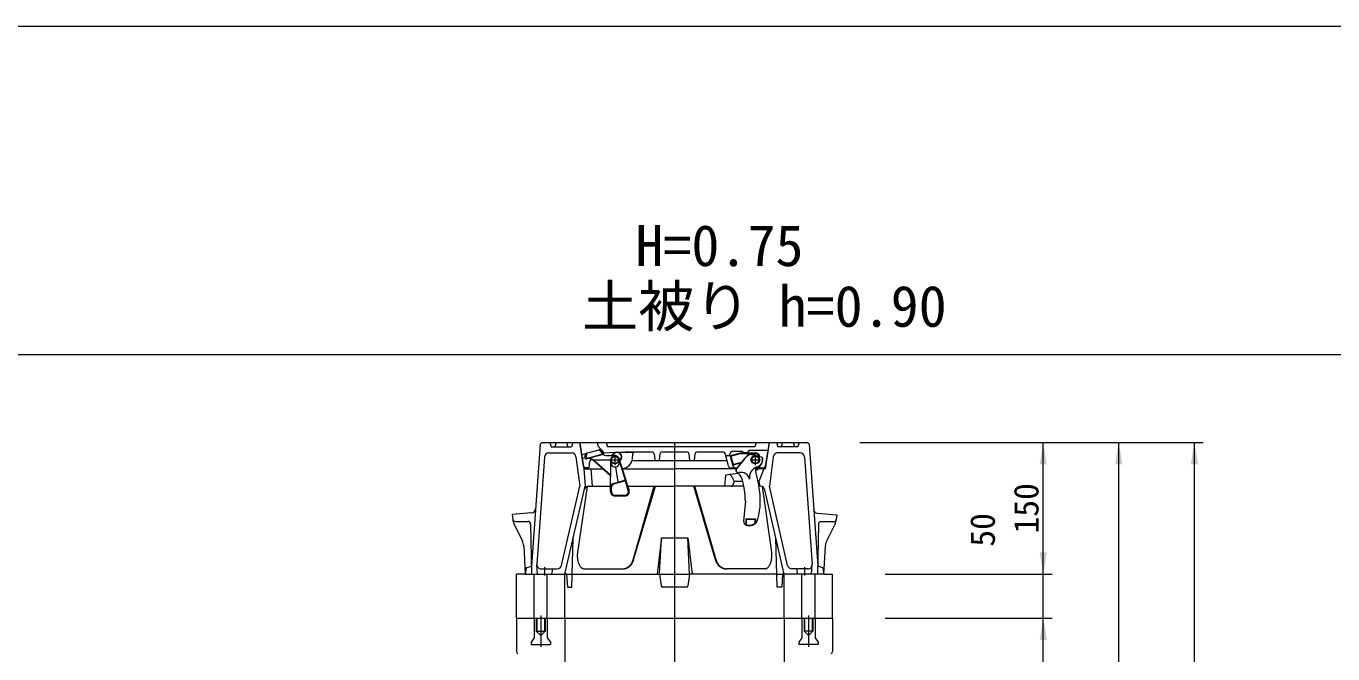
# Model space of a CAD drawing. Units: millimetres, scale not verified. Extents: x -6861 to 6861, y -3554 to 3095.
# Drawn here: x 3884 to 5373, y 2380 to 3095 of the extents above; entities that cross this region are included whole.
import ezdxf
from ezdxf.enums import TextEntityAlignment as Align

# ---------------------------------------------------------------- set-up
doc = ezdxf.new("R2010")
doc.units = ezdxf.units.MM
doc.header["$LTSCALE"] = 20
for name, color, linetype, lineweight in [('0-3_TEMP', 3, 'Continuous', 18), ('0-4_細線', 7, 'Continuous', 18), ('0-6_寸法', 1, 'Continuous', 18), ('0-9_枠線', 6, 'Continuous', 18)]:
    doc.layers.add(name, color=color, linetype=linetype, lineweight=lineweight)
doc.layers.add('0-7_注釈', color=1, linetype='Continuous')
doc.styles.add('ＭＳ ゴシック', font='')
doc.styles.get('ＭＳ ゴシック').set_extended_font_data('MS Gothic')

msp = doc.modelspace()

# ---------------------------------------------------------------- linework, layer by layer
at = {"layer": '0-3_TEMP'}
for p, q in [((1260.93, 2720.78), (6860.93, 2720.78)), ((4622.8, 2620.78), (4622.8, 2455.78)), ((4474.8, 2478.7), (4474.8, 2469.25)), ((4499.8, 2470.78), (4506.2, 2470.78)), ((4605.8, 2470.78), (4639.8, 2470.78)), ((4622.8, 2470.78), (4622.8, 2307.78)), ((4739.4, 2470.78), (4745.8, 2470.78)), ((4770.8, 2478.7), (4770.8, 2469.25)), ((4470.3, 2423.78), (4470.3, 2387.78)), ((4775.3, 2423.78), (4775.3, 2387.78))]:
    msp.add_line(p, q, dxfattribs=at)
at = {"layer": '0-4_細線'}
for p, q in [((4469.65, 2618.78), (4471.8, 2620.78)), ((4471.8, 2620.78), (4773.8, 2620.78)), ((4480.8, 2620.78), (4482.3, 2615.78)), ((4487.8, 2620.78), (4486.3, 2615.78)), ((4499.8, 2620.78), (4501.3, 2615.78)), ((4506.8, 2620.78), (4505.3, 2615.78)), ((4514.3, 2620.78), (4514.89, 2620.18)), ((4519.07, 2593.78), (4514.8, 2620.78)), ((4514.89, 2620.18), (4519.55, 2590.78)), ((4534.8, 2620.78), (4535.3, 2616.78)), ((4544.8, 2620.78), (4546.3, 2615.78)), ((4715.8, 2620.78), (4714.3, 2615.78)), ((4730.7, 2620.18), (4726.05, 2590.78)), ((4726.52, 2593.78), (4730.8, 2620.78)), ((4731.3, 2620.78), (4730.7, 2620.18)), ((4738.8, 2620.78), (4740.3, 2615.78)), ((4745.8, 2620.78), (4744.3, 2615.78)), ((4757.8, 2620.78), (4759.3, 2615.78)), ((4764.8, 2620.78), (4763.3, 2615.78)), ((4775.94, 2618.78), (4773.8, 2620.78)), ((4469.65, 2618.78), (4459.8, 2479.78)), ((4479.62, 2608.78), (4505.41, 2608.78)), ((4482.3, 2615.78), (4505.3, 2615.78)), ((4516.99, 2606.92), (4521.73, 2608.02)), ((4520.73, 2603.29), (4521.22, 2606.93)), ((4521.85, 2602.16), (4541.78, 2607.5)), ((4522.35, 2604.07), (4522.96, 2608.67)), ((4522.68, 2608.59), (4536.9, 2612.4)), ((4523.6, 2602.97), (4541.59, 2607.79)), ((4535.3, 2616.78), (4542.8, 2608.78)), ((4538.07, 2611.3), (4540.57, 2607.52)), ((4538.77, 2611.95), (4539.63, 2612.15)), ((4539.09, 2611.57), (4542.03, 2607.12)), ((4541.18, 2608.4), (4542.8, 2608.78)), ((4542.8, 2608.78), (4554.8, 2609.78)), ((4544.53, 2605.78), (4554.8, 2605.78)), ((4714.3, 2615.78), (4546.3, 2615.78)), ((4553.41, 2608.17), (4551.02, 2605.78)), ((4551.73, 2605.78), (4553.76, 2607.81)), ((4554.8, 2609.78), (4575.65, 2609.78)), ((4554.8, 2606.78), (4554.8, 2594.78)), ((4597.49, 2609.78), (4566.47, 2609.78)), ((4574.84, 2602.64), (4575.3, 2607.95)), ((4599.48, 2607.98), (4600.21, 2600.68)), ((4606.12, 2607.98), (4605.39, 2600.68)), ((4637.49, 2609.78), (4608.11, 2609.78)), ((4640.21, 2600.68), (4639.48, 2607.98)), ((4645.39, 2600.68), (4646.12, 2607.98)), ((4678.44, 2609.78), (4648.11, 2609.78)), ((4684.2, 2594), (4680.37, 2608.29)), ((4681.05, 2605.78), (4686.74, 2605.78)), ((4689.58, 2593.26), (4686.48, 2604.81)), ((4687.19, 2606.04), (4697.42, 2608.78)), ((4688.11, 2605.5), (4697.52, 2608.03)), ((4697.42, 2608.78), (4714.8, 2608.78)), ((4697.52, 2608.03), (4714.8, 2608.03)), ((4699.8, 2610.78), (4700.8, 2609.28)), ((4700.8, 2609.28), (4705.8, 2609.28)), ((4707.8, 2611.78), (4705.8, 2609.28)), ((4707.8, 2611.78), (4729.37, 2611.78)), ((4708.99, 2607.76), (4709.02, 2607.49)), ((4708.99, 2607.76), (4722.73, 2604.08)), ((4709.02, 2607.49), (4722.54, 2603.87)), ((4714.8, 2595.03), (4714.8, 2607.03)), ((4765.97, 2608.78), (4740.18, 2608.78)), ((4763.3, 2615.78), (4740.3, 2615.78)), ((4775.94, 2618.78), (4785.8, 2479.78)), ((4474.63, 2604.13), (4465.98, 2482.13)), ((4510.37, 2604.43), (4514.8, 2570.78)), ((4517.62, 2602.96), (4520.78, 2603.69)), ((4519.07, 2593.78), (4521.07, 2591.78)), ((4519.07, 2593.78), (4521.07, 2591.78)), ((4519.07, 2593.78), (4521.07, 2591.78)), ((4519.07, 2593.78), (4521.07, 2591.78)), ((4519.55, 2590.78), (4520.8, 2570.78)), ((4519.55, 2590.78), (4540.67, 2590.78)), ((4525.07, 2591.78), (4521.07, 2591.78)), ((4521.9, 2602.17), (4522.34, 2602.25)), ((4525.83, 2598.99), (4525.07, 2591.78)), ((4527.3, 2590.78), (4528.8, 2570.78)), ((4529.44, 2600.78), (4527.76, 2600.78)), ((4549.8, 2582.78), (4530.83, 2599.85)), ((4531.31, 2600.78), (4549.48, 2600.78)), ((4549.94, 2583.32), (4531.41, 2600)), ((4548.8, 2600.78), (4560.8, 2600.78)), ((4549.8, 2564.81), (4550.05, 2597.73)), ((4550.05, 2597.73), (4550.31, 2601.12)), ((4558.6, 2575.59), (4556, 2592.85)), ((4571.06, 2566.3), (4559.56, 2602.3)), ((4567.41, 2576.18), (4559.89, 2599.74)), ((4560.24, 2600.15), (4560.83, 2600.74)), ((4560.42, 2599.62), (4561.19, 2600.39)), ((4564.49, 2590.78), (4622.8, 2590.78)), ((4682.65, 2599.78), (4574.25, 2599.78)), ((4692.96, 2590.78), (4622.8, 2590.78)), ((4687.1, 2591.78), (4693.82, 2591.78)), ((4689.41, 2596.78), (4687.4, 2604.28)), ((4690.1, 2595.18), (4698.38, 2597.4)), ((4690.63, 2596.07), (4699.16, 2598.36)), ((4702.39, 2602.29), (4693.29, 2590.9)), ((4702.58, 2602.13), (4693.49, 2590.74)), ((4708.8, 2601.03), (4720.8, 2601.03)), ((4726.05, 2590.78), (4715.44, 2590.78)), ((4715.9, 2591.99), (4720.09, 2592.78)), ((4724.55, 2590.78), (4718.8, 2576.28)), ((4720.2, 2591.78), (4720.09, 2592.78)), ((4720.2, 2591.78), (4724.52, 2591.78)), ((4722.54, 2603.87), (4722.73, 2604.08)), ((4724.52, 2591.78), (4726.52, 2593.78)), ((4735.22, 2604.43), (4730.8, 2570.78)), ((4770.96, 2604.13), (4779.61, 2482.13)), ((4552.76, 2574.07), (4564.97, 2577.5)), ((4553.72, 2573.63), (4564.66, 2576.7)), ((4570.11, 2565.99), (4567.11, 2575.38)), ((4680.73, 2582.97), (4679.8, 2570.78)), ((4681.6, 2583.88), (4694.79, 2585.65)), ((4687.43, 2583.27), (4690.8, 2576.28)), ((4690.8, 2576.28), (4689.28, 2572.09)), ((4700.13, 2576.28), (4690.8, 2576.28)), ((4699.47, 2579.55), (4702.06, 2567.33)), ((4715.14, 2587.56), (4718.69, 2570.87)), ((4718.8, 2576.28), (4717.78, 2576.28)), ((4718.8, 2576.28), (4719.8, 2570.78)), ((4494.07, 2480.66), (4514.8, 2570.78)), ((4497.8, 2470.78), (4520.8, 2570.78)), ((4523.12, 2570.5), (4512.3, 2495.69)), ((4524.78, 2570.78), (4549.63, 2570.78)), ((4550.8, 2564.78), (4550.8, 2569.78)), ((4554.8, 2560.78), (4566.3, 2560.78)), ((4569.86, 2570.78), (4622.8, 2570.78)), ((4575.57, 2487.09), (4599.66, 2570.78)), ((4576.21, 2486.98), (4600.95, 2570.78)), ((4700.96, 2570.78), (4622.8, 2570.78)), ((4669.38, 2486.98), (4644.65, 2570.78)), ((4670.03, 2487.09), (4645.93, 2570.78)), ((4672.18, 2570.78), (4667.75, 2570.78)), ((4720.82, 2570.78), (4718.89, 2570.78)), ((4722.47, 2570.5), (4733.3, 2495.69)), ((4747.8, 2470.78), (4725.69, 2566.9)), ((4751.52, 2480.66), (4730.8, 2570.78)), ((4554.8, 2559.78), (4566.3, 2559.78)), ((4703.46, 2554.03), (4701.49, 2531.46)), ((4459.82, 2540.45), (4437.8, 2538.78)), ((4437.8, 2538.78), (4438.49, 2533.2)), ((4441.45, 2530.78), (4455.85, 2530.78)), ((4704.3, 2533.53), (4703.8, 2533.76)), ((4703.8, 2533.76), (4714.8, 2533.76)), ((4703.8, 2533.76), (4703.8, 2526.8)), ((4704.3, 2533.53), (4714.3, 2533.53)), ((4704.3, 2533.53), (4704.3, 2527.08)), ((4714.3, 2533.53), (4714.8, 2533.76)), ((4714.3, 2533.53), (4714.3, 2528.79)), ((4714.8, 2533.76), (4714.8, 2528.56)), ((4803.98, 2530.44), (4789.58, 2530.46)), ((4439.85, 2528.57), (4449.51, 2508.45)), ((4458.85, 2527.83), (4459.8, 2470.78)), ((4703.8, 2526.8), (4704.3, 2527.08)), ((4706.47, 2526.53), (4708.14, 2526.53)), ((4706.47, 2526.03), (4708.14, 2526.03)), ((4714.3, 2528.79), (4714.8, 2528.56)), ((4786.57, 2527.52), (4785.52, 2470.47)), ((4805.57, 2528.23), (4795.87, 2508.13)), ((4450.97, 2502.82), (4452.8, 2470.78)), ((4505.8, 2455.78), (4507.3, 2512.08)), ((4607.8, 2512.08), (4637.8, 2512.08)), ((4637.8, 2512.08), (4642.8, 2470.78)), ((4639.8, 2470.78), (4637.8, 2512.08)), ((4739.8, 2455.78), (4738.3, 2512.08)), ((4794.41, 2502.49), (4792.52, 2470.46)), ((4442.8, 2420.78), (4442.8, 2470.78)), ((4452.8, 2470.78), (4442.8, 2470.78)), ((4453.8, 2477.78), (4452.8, 2470.78)), ((4452.8, 2470.78), (4497.8, 2470.78)), ((4453.8, 2477.78), (4459.8, 2479.78)), ((4462.8, 2420.78), (4462.8, 2470.78)), ((4466.8, 2470.78), (4465.98, 2481.39)), ((4470.97, 2476.78), (4489.2, 2476.78)), ((4477.8, 2420.78), (4477.8, 2470.78)), ((4483.8, 2476.78), (4482.8, 2470.78)), ((4497.8, 2470.78), (4499.8, 2470.78)), ((4497.8, 2420.78), (4497.8, 2470.78)), ((4499.8, 2470.78), (4500.8, 2455.78)), ((4506.2, 2470.78), (4605.8, 2470.78)), ((4520.06, 2476.78), (4563.78, 2476.78)), ((4605.8, 2470.78), (4607.57, 2457.51)), ((4639.8, 2470.78), (4638.03, 2457.51)), ((4739.4, 2470.78), (4639.8, 2470.78)), ((4725.53, 2476.78), (4681.81, 2476.78)), ((4745.8, 2470.78), (4744.8, 2455.78)), ((4747.8, 2470.78), (4745.8, 2470.78)), ((4792.8, 2470.78), (4747.8, 2470.78)), ((4747.8, 2420.78), (4747.8, 2470.78)), ((4774.63, 2476.78), (4756.4, 2476.78)), ((4761.8, 2476.78), (4762.8, 2470.78)), ((4767.8, 2420.78), (4767.8, 2470.78)), ((4778.8, 2470.78), (4779.61, 2481.39)), ((4782.8, 2420.78), (4782.8, 2470.78)), ((4791.8, 2477.78), (4785.8, 2479.78)), ((4791.8, 2477.78), (4792.8, 2470.78)), ((4792.8, 2470.78), (4802.8, 2470.78)), ((4802.8, 2420.78), (4802.8, 2470.78)), ((4500.8, 2455.78), (4505.8, 2455.78)), ((4636.05, 2455.78), (4609.24, 2455.78)), ((4744.8, 2455.78), (4739.8, 2455.78)), ((4442.8, 2420.78), (4802.8, 2420.78)), ((4442.8, 2420.78), (4442.8, 2382.57)), ((4462.8, 2420.78), (4462.8, 2398.28)), ((4465.3, 2420.78), (4465.3, 2405.78)), ((4465.9, 2420.78), (4465.9, 2405.18)), ((4474.7, 2420.78), (4474.7, 2405.18)), ((4477.8, 2420.78), (4477.8, 2398.28)), ((4497.8, 2420.78), (4497.8, 2270.78)), ((4747.8, 2420.78), (4747.8, 2270.78)), ((4767.8, 2420.78), (4767.8, 2398.28)), ((4770.3, 2420.78), (4770.3, 2405.78)), ((4770.9, 2420.78), (4770.9, 2405.18)), ((4779.7, 2420.78), (4779.7, 2405.18)), ((4780.3, 2420.78), (4780.3, 2405.78)), ((4782.8, 2420.78), (4782.8, 2398.28)), ((4802.8, 2420.78), (4802.8, 2382.57)), ((4462.8, 2398.28), (4459.3, 2393.28)), ((4465.3, 2405.78), (4475.3, 2405.78)), ((4465.3, 2405.78), (4470.3, 2400.78)), ((4477.8, 2398.28), (4481.3, 2393.28)), ((4770.3, 2405.78), (4775.3, 2400.78)), ((4780.3, 2405.78), (4770.3, 2405.78)), ((4780.3, 2405.78), (4775.3, 2400.78)), ((4459.3, 2393.28), (4459.3, 2390.78)), ((4459.3, 2390.78), (4481.3, 2390.78)), ((4481.3, 2393.28), (4481.3, 2390.78)), ((4786.3, 2390.78), (4764.3, 2390.78))]:
    msp.add_line(p, q, dxfattribs=at)
for points in [[(4684.91, 2605.78), (4687.8, 2610.78), (4699.8, 2610.78)], [(4785.62, 2540.14), (4807.64, 2538.43), (4806.94, 2532.86)], [(4605.8, 2470.78), (4607.8, 2512.08), (4602.8, 2470.78)], [(4475.3, 2420.78), (4475.3, 2405.78), (4470.3, 2400.78)], [(4767.8, 2398.28), (4764.3, 2393.28), (4764.3, 2390.78)], [(4782.8, 2398.28), (4786.3, 2393.28), (4786.3, 2390.78)]]:
    msp.add_lwpolyline(points, dxfattribs=at)
for centre, radius in [((4554.8, 2600.78), 4.5), ((4554.8, 2600.78), 4), ((4714.8, 2601.03), 4.75), ((4714.8, 2601.03), 4)]:
    msp.add_circle(centre, radius, dxfattribs=at)
for centre, radius, start, end in [((4479.62, 2603.78), 5, 90, 175.943), ((4505.41, 2603.78), 5, 7.496, 90), ((4523.2, 2606.66), 2, 105, 172.38), ((4536.4, 2610.2), 2, 33.435, 105), ((4537.42, 2610.47), 2, 33.435, 105), ((4544.53, 2608.78), 3, 213.435, 270), ((4557.3, 2604.28), 5.5, 315, 135), ((4557.3, 2604.28), 5, 315, 135), ((4554.8, 2600.78), 5, 17.716, 90), ((4577.29, 2607.78), 2, 90, 175), ((4597.49, 2607.78), 2, 5.711, 90), ((4608.11, 2607.78), 2, 90, 174.289), ((4637.49, 2607.78), 2, 5.711, 90), ((4648.11, 2607.78), 2, 90, 174.289), ((4678.44, 2607.78), 2, 15, 90), ((4687.45, 2605.07), 1, 105, 195), ((4688.37, 2604.54), 1, 104.999, 195), ((4718.8, 2589.19), 21, 117.828, 141.396), ((4718.8, 2589.19), 20.75, 118.098, 141.396), ((4714.8, 2603.28), 5.5, 18.873, 90), ((4714.8, 2603.28), 4.75, 25.614, 90), ((4740.18, 2603.78), 5, 90, 172.504), ((4765.97, 2603.78), 5, 4.057, 90), ((4521.72, 2603.16), 1, 172.38, 285), ((4524.72, 2592.57), 10, 48.003, 105), ((4523.34, 2603.94), 1, 172.38, 285), ((4524.14, 2592.42), 10, 48.003, 100.392), ((4527.82, 2598.78), 2, 90, 173.991), ((4531.31, 2603.78), 3, 239.518, 270), ((4555.14, 2597.87), 5.09, 179.563, 17.716), ((4561.88, 2603.78), 13, 275.889, 355), ((4601.2, 2600.78), 1, 185.711, 270.001), ((4604.39, 2600.78), 1, 270, 354.289), ((4641.2, 2600.78), 1, 185.711, 270), ((4644.39, 2600.78), 1, 269.999, 354.289), ((4687.1, 2594.78), 3, 195, 270), ((4689.84, 2596.14), 1, 194.999, 285), ((4690.38, 2597.04), 1, 194.999, 285), ((4691.51, 2593.78), 2, 195, 270), ((4695.64, 2589.03), 3, 141.396, 242.755), ((4695.64, 2589.03), 2.75, 141.396, 283.399), ((4720.59, 2581.14), 12.5, 109.028, 190.412), ((4718.8, 2589.19), 4, 106.971, 204), ((4711.33, 2597.95), 10, 292.623, 314.134), ((4714.8, 2601.03), 8.25, 282.029, 20.153), ((4714.8, 2601.03), 8.5, 289.465, 21.032), ((4565.2, 2574.78), 2, 17.716, 105.689), ((4565.51, 2575.58), 2, 17.716, 105.689), ((4681.73, 2582.89), 1, 97.625, 175.601), ((4685.62, 2582.4), 2, 25.722, 97.625), ((4689.68, 2577.47), 10, 12, 62.755), ((4698.56, 2576.62), 10, 13.096, 103.289), ((4524.78, 2565.78), 5, 90, 167.047), ((4554.8, 2564.78), 5, 179.204, 270), ((4553.84, 2570.22), 4, 105.689, 179.563), ((4554.8, 2569.78), 4, 105.689, 180), ((4554.8, 2564.78), 4, 180, 270), ((4566.3, 2564.78), 5, 270, 17.716), ((4566.3, 2564.78), 4, 270, 17.716), ((4687.4, 2572.78), 2, 270, 340.017), ((4639.46, 2554.03), 64, 0, 12), ((4639.46, 2554.03), 81, 345.314, 12), ((4720.82, 2565.78), 5, 12.953, 90), ((4459.44, 2545.44), 5, 274.344, 355.943), ((4441.45, 2533.78), 3, 187.125, 270), ((4453.38, 2535.06), 15, 187.125, 205.641), ((4455.85, 2527.78), 3, 0.955, 90), ((4706.47, 2531.03), 5, 175, 270), ((4708.14, 2536.03), 10, 270, 345.314), ((4786.01, 2545.13), 5, 183.949, 265.548), ((4789.57, 2527.46), 3, 89.893, 178.938), ((4803.98, 2533.44), 3, 269.893, 352.768), ((4792.05, 2534.75), 15, 334.252, 352.768), ((4706.47, 2531.03), 4.5, 241.158, 270), ((4708.14, 2536.03), 9.5, 270, 310.388), ((4435.99, 2501.96), 15, 3.27, 25.641), ((4809.38, 2501.61), 15, 154.251, 176.622), ((4527.01, 2491.62), 15, 177.42047, 183.98981), ((4526.98, 2492.41), 14.95, 173.89277, 180.46211), ((4526.94, 2490.82), 14.9, 180.96172, 187.53106), ((4526.86, 2493.2), 14.77, 170.31074, 176.88008), ((4526.79, 2490.04), 14.66, 184.58302, 191.15236), ((4526.55, 2489.28), 14.3, 188.35914, 194.92847), ((4526.22, 2488.56), 13.81, 192.36873, 198.93806), ((4561.4, 2490.97), 14.67, 335.27597, 339.736), ((4561.35, 2491.11), 14.78, 339.32468, 343.78471), ((4562.08, 2490.97), 14.67, 335.27597, 339.736), ((4562.03, 2491.11), 14.78, 339.32468, 343.78471), ((4683.57, 2491.11), 14.78, 196.2168, 200.67683), ((4683.51, 2490.97), 14.67, 200.26406, 204.72408), ((4684.25, 2491.11), 14.78, 196.21538, 200.67541), ((4684.19, 2490.97), 14.67, 200.26406, 204.72408), ((4719.37, 2488.56), 13.81, 341.06298, 347.63232), ((4719.05, 2489.28), 14.3, 345.0715, 351.64084), ((4718.8, 2490.04), 14.66, 348.84661, 355.41595), ((4718.73, 2493.2), 14.77, 3.11892, 9.68825), ((4718.65, 2490.82), 14.9, 352.46994, 359.03928), ((4718.61, 2492.41), 14.95, 359.5389, 6.10824), ((4718.59, 2491.62), 15, 356.00919, 2.57852), ((4470.97, 2481.78), 5, 175.943, 270), ((4489.2, 2481.78), 5, 270, 347.047), ((4498.8, 2470.03), 1.25, 36.87, 143.13), ((4525.81, 2487.88), 13.21, 196.70895, 203.27829), ((4525.33, 2487.24), 12.52, 201.49676, 208.0661), ((4524.77, 2486.67), 11.76, 206.87362, 213.44296), ((4524.16, 2486.17), 10.97, 213.01027, 219.57961), ((4523.49, 2485.73), 10.18, 220.10416, 226.6735), ((4522.78, 2485.38), 9.44, 228.3576, 234.92694), ((4522.03, 2485.11), 8.8, 237.91499, 244.48433), ((4521.25, 2484.93), 8.33, 248.76546, 255.3348), ((4520.46, 2484.84), 8.07, 260.60549, 267.17483), ((4563.03, 2489.9), 13.13, 270.31854, 274.77857), ((4563.71, 2489.9), 13.13, 270.31854, 274.77857), ((4562.88, 2489.91), 13.15, 275.40614, 279.86617), ((4563.56, 2489.91), 13.15, 275.40614, 279.86617), ((4562.74, 2489.94), 13.2, 280.46637, 284.9264), ((4563.42, 2489.94), 13.2, 280.466, 284.92603), ((4562.6, 2489.97), 13.27, 285.48095, 289.94098), ((4563.27, 2489.97), 13.27, 285.48146, 289.94149), ((4562.46, 2490.02), 13.36, 290.43589, 294.89592), ((4563.14, 2490.02), 13.36, 290.43589, 294.89592), ((4562.32, 2490.07), 13.47, 295.31835, 299.77837), ((4563, 2490.07), 13.47, 295.31759, 299.77762), ((4562.19, 2490.14), 13.59, 300.11715, 304.57718), ((4562.87, 2490.14), 13.59, 300.11802, 304.57805), ((4562.07, 2490.21), 13.72, 304.82668, 309.2867), ((4562.74, 2490.21), 13.72, 304.82668, 309.2867), ((4561.95, 2490.3), 13.86, 309.44394, 313.90396), ((4562.63, 2490.3), 13.86, 309.44394, 313.90396), ((4561.84, 2490.39), 14.01, 313.96603, 318.42606), ((4562.51, 2490.39), 14.01, 313.96603, 318.42606), ((4561.73, 2490.49), 14.15, 318.39462, 322.85465), ((4562.41, 2490.49), 14.15, 318.39462, 322.85465), ((4561.64, 2490.6), 14.3, 322.73468, 327.19471), ((4561.55, 2490.72), 14.43, 326.98817, 331.44819), ((4562.32, 2490.6), 14.3, 322.73341, 327.19344), ((4561.47, 2490.84), 14.56, 331.16694, 335.62697), ((4562.23, 2490.72), 14.43, 326.98948, 331.44951), ((4562.15, 2490.84), 14.56, 331.16694, 335.62697), ((4683.44, 2490.84), 14.56, 204.3731, 208.83313), ((4683.37, 2490.72), 14.43, 208.55057, 213.0106), ((4684.12, 2490.84), 14.56, 204.3731, 208.83313), ((4683.28, 2490.6), 14.3, 212.80665, 217.26668), ((4684.04, 2490.72), 14.43, 208.55057, 213.0106), ((4683.18, 2490.49), 14.15, 217.14434, 221.60437), ((4683.96, 2490.6), 14.3, 212.80665, 217.26668), ((4683.86, 2490.49), 14.15, 217.14555, 221.60557), ((4683.08, 2490.39), 14.01, 221.57518, 226.03521), ((4683.76, 2490.39), 14.01, 221.57405, 226.03407), ((4682.97, 2490.3), 13.86, 226.09615, 230.55618), ((4683.65, 2490.3), 13.86, 226.09615, 230.55618), ((4682.85, 2490.21), 13.72, 230.71233, 235.17235), ((4683.53, 2490.21), 13.72, 230.7133, 235.17332), ((4682.72, 2490.14), 13.59, 235.42309, 239.88312), ((4683.4, 2490.14), 13.59, 235.42222, 239.88225), ((4682.59, 2490.07), 13.47, 240.22163, 244.68165), ((4683.27, 2490.07), 13.47, 240.22238, 244.68241), ((4682.46, 2490.02), 13.36, 245.10423, 249.56426), ((4683.14, 2490.02), 13.36, 245.10423, 249.56426), ((4682.32, 2489.97), 13.27, 250.05918, 254.51921), ((4683, 2489.97), 13.27, 250.05867, 254.5187), ((4682.18, 2489.94), 13.2, 255.0736, 259.53363), ((4682.86, 2489.94), 13.2, 255.07397, 259.534), ((4682.03, 2489.91), 13.15, 260.13383, 264.59386), ((4682.71, 2489.91), 13.15, 260.13361, 264.59364), ((4681.89, 2489.9), 13.13, 265.22143, 269.68146), ((4682.57, 2489.9), 13.13, 265.2215, 269.68153), ((4725.13, 2484.84), 8.08, 272.82479, 279.39413), ((4724.34, 2484.93), 8.33, 284.66593, 291.23527), ((4723.57, 2485.11), 8.8, 295.51485, 302.08419), ((4722.82, 2485.38), 9.44, 305.07392, 311.64326), ((4722.1, 2485.73), 10.18, 313.32533, 319.89467), ((4721.44, 2486.17), 10.97, 320.42039, 326.98973), ((4720.82, 2486.67), 11.76, 326.55807, 333.12741), ((4720.27, 2487.24), 12.52, 331.93385, 338.50319), ((4719.78, 2487.88), 13.21, 336.7206, 343.28994), ((4746.8, 2470.03), 1.25, 36.87, 143.13), ((4756.4, 2481.78), 5, 192.953, 270), ((4774.63, 2481.78), 5, 270, 4.057), ((4609.55, 2457.78), 2, 187.595, 270), ((4636.05, 2457.78), 2, 270, 352.405), ((4445.8, 2382.57), 3, 180, 240.968), ((4799.8, 2382.57), 3, 299.032, 0)]:
    msp.add_arc(centre, radius, start, end, dxfattribs=at)
at = {"layer": '0-6_寸法'}
for p, q in [((4833.8, 2620.78), (5138.79, 2620.78)), ((4833.8, 2620.78), (5052.74, 2620.78)), ((4833.8, 2620.78), (5224.93, 2620.78)), ((5042.74, 1830.78), (5042.74, 2620.78)), ((5128.79, 1870.78), (5128.79, 2620.78)), ((5214.93, 1720.78), (5214.93, 2620.78)), ((4862.64, 2470.78), (5052.74, 2470.78)), ((4862.8, 2470.78), (5052.74, 2470.78)), ((4862.8, 2420.78), (5052.74, 2420.78)), ((4862.8, 2420.78), (5052.74, 2420.78))]:
    msp.add_line(p, q, dxfattribs=at)
for points in [[(5038.57, 2595.78), (5042.74, 2620.78), (5046.9, 2595.78)], [(5124.63, 2595.78), (5128.79, 2620.78), (5132.96, 2595.78)], [(5210.76, 2595.78), (5214.93, 2620.78), (5219.09, 2595.78)], [(5038.57, 2495.78), (5042.74, 2470.78), (5046.9, 2495.78)], [(5038.57, 2495.78), (5042.74, 2470.78), (5046.9, 2495.78)], [(5038.57, 2395.78), (5042.74, 2420.78), (5046.9, 2395.78)], [(5038.57, 2395.78), (5042.74, 2420.78), (5046.9, 2395.78)]]:
    msp.add_solid(points, dxfattribs=at)
at = {"layer": '0-9_枠線'}
msp.add_line((1260.93, 3094.96), (6860.93, 3094.96), dxfattribs=at)

# ---------------------------------------------------------------- texts
at = {"layer": '0-6_寸法', "style": 'ＭＳ ゴシック'}
for s, p in [('150', (5045.78, 2516.98)), ('50', (4996.07, 2502.02))]:
    msp.add_text(s, height=28.15, rotation=90, dxfattribs=at).set_placement(p, align=Align.BOTTOM_LEFT)
at = {"layer": '0-7_注釈', "style": 'ＭＳ ゴシック'}
for s, p in [('H=0.75', (4578.13, 2807.56)), ('土被り h=0.90', (4517.32, 2738.45))]:
    msp.add_text(s, height=46.92, dxfattribs=at).set_placement(p, align=Align.BOTTOM_LEFT)

doc.saveas('drawing.dxf')
